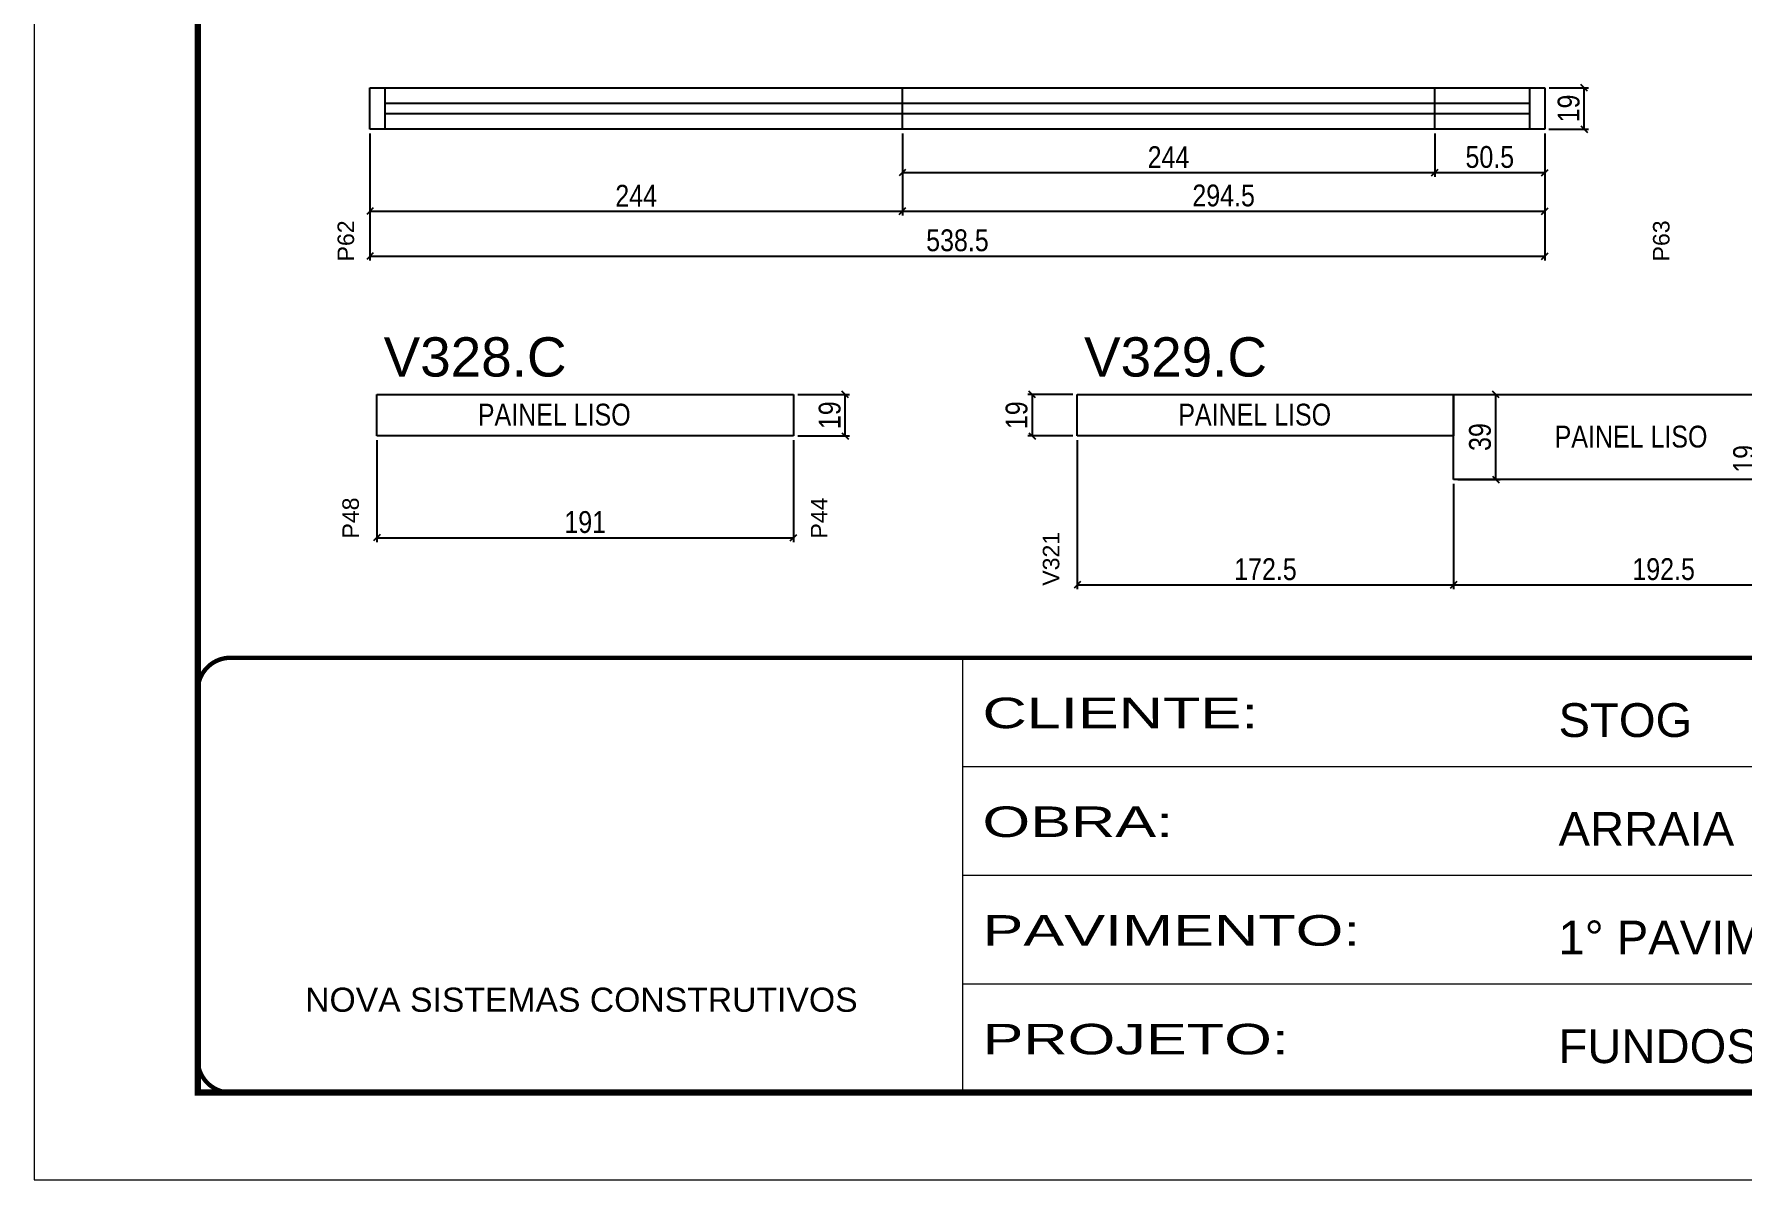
# Model space of a CAD drawing. Extents: x -3394 to 16474, y 3662 to 14397.
# Drawn here: x 7442 to 8225, y 11049 to 11574 of the extents above; entities that cross this region are included whole.
import ezdxf

# ---------------------------------------------------------------- set-up
doc = ezdxf.new("R2010")
doc.units = 0
doc.linetypes.add('CONTINUO', pattern=[0])
doc.linetypes.add('DASHED', pattern=[0.75, 0.5, -0.25])
doc.layers.get('0').update_dxf_attribs({"linetype": 'CONTINUOUS'})
doc.layers.get('Defpoints').update_dxf_attribs({"linetype": 'CONTINUOUS'})
for name, color, linetype in [('COTA', 241, 'CONTINUOUS'), ('NOMENCLATURA', 7, 'CONTINUOUS'), ('Painéis', 200, 'CONTINUOUS'), ('SARR_2.2x7', 40, 'CONTINUOUS')]:
    doc.layers.add(name, color=color, linetype=linetype)
doc.layers.add('Folhas', color=255, linetype='CONTINUOUS', lineweight=9)
doc.layers.add('SARRAFO DE PRESSAO', color=251, linetype='DASHED', lineweight=9)
doc.styles.add('ARIAL', font='arial.ttf')
doc.styles.add('COTA TECNICA', font='techl___.ttf', dxfattribs={"height": 10})
doc.styles.add('Tecnologia', font='')
doc.styles.get('Tecnologia').set_extended_font_data('Forgotten Futurist')
doc.dimstyles.new('PAINEL', dxfattribs={"dimtxt": 10, "dimasz": 3, "dimexe": 3, "dimexo": 3, "dimgap": 3, "dimtad": 1, "dimdec": 1, "dimzin": 12, "dimdsep": 46, "dimtxsty": 'COTA TECNICA', "dimblk1": 'OBLIQUE', "dimblk2": 'OBLIQUE', "dimsah": 1, "dimcen": 0.9, "dimclrd": 4, "dimclre": 4, "dimclrt": 240, "dimadec": 1, "dimazin": 3, "dimtfac": 1, "dimtdec": 1, "dimtmove": 0, "dimatfit": 3, "dimfxl": 1, "dimtolj": 1, "dimtzin": 12, "dimarcsym": 0})

# ---------------------------------------------------------------- blocks, each defined once
blk = doc.blocks.new('9999999999')
at = {"color": 30, "linetype": 'CONTINUO'}
for p, q in [((98564.56, 34230.21), (98564.56, 34429.45)), ((98564.56, 34379.64), (99583.98, 34379.64)), ((98564.56, 34329.83), (99487.98, 34329.83)), ((98564.56, 34280.02), (99487.98, 34280.02))]:
    blk.add_line(p, q, dxfattribs=at)
at = {"color": 30, "linetype": 'CONTINUO', "const_width": 2}
blk.add_lwpolyline([(99583.98, 34230.21), (99583.98, 34414.45, 0.414214), (99568.98, 34429.45), (98228.98, 34429.45, 0.414214), (98213.98, 34414.45), (98213.98, 34245.21, 0.414214), (98228.98, 34230.21), (99583.98, 34230.21)], format="xyb", dxfattribs=at)
at = {"layer": 'Folhas'}
blk.add_lwpolyline([(98138.98, 34190.21), (99623.98, 34190.21), (99623.98, 35240.21), (98138.98, 35240.21)], close=True, dxfattribs=at)
at = {"layer": 'Folhas', "color": 30, "const_width": 3}
blk.add_lwpolyline([(98213.98, 34230.21), (99583.98, 34230.21), (99583.98, 35200.21), (98213.98, 35200.21)], close=True, dxfattribs=at)
at = {"color": 7, "linetype": 'Continuous', "ltscale": 5, "style": 'ARIAL'}
for s, height, p in [('STOG', 15.483, (98837.68, 34393.13)), ('ARRAIA', 15.483, (98837.68, 34343.32)), ('1° PAVIMENTO', 15.4829, (98837.68, 34293.51)), ('NOVA SISTEMAS CONSTRUTIVOS', 11.0592, (98263.19, 34267.21)), ('FUNDOS DE VIGAS', 15.4829, (98837.68, 34243.7))]:
    blk.add_text(s, height=height, dxfattribs=at).set_placement(p)
at = {"layer": 'Folhas', "color": 7, "style": 'Tecnologia', "width": 1.5}
for s, p in [('CLIENTE:', (98573.65, 34397.17)), ('OBRA:', (98573.65, 34347.31)), ('PAVIMENTO:', (98573.65, 34297.5)), ('PROJETO:', (98573.65, 34247.69))]:
    blk.add_text(s, height=14, dxfattribs=at).set_placement(p)
blk = doc.blocks.new('_Oblique')
at = {"color": 0, "linetype": 'ByBlock', "lineweight": -2}
blk.add_line((-0.5, -0.5), (0.5, 0.5), dxfattribs=at)
blk = doc.blocks.new('*D230')
at = {"layer": 'COTA', "color": 4, "linetype": 'Continuous', "lineweight": -2, "transparency": 16777216}
for p, q in [((7596.14, 11528.84), (7596.14, 11491.28)), ((7840.14, 11528.84), (7840.14, 11491.28)), ((7596.14, 11493.28), (7840.14, 11493.28))]:
    blk.add_line(p, q, dxfattribs=at)
at = {"layer": 'Defpoints', "color": 0, "linetype": 'Continuous', "transparency": 16777216}
for p in [(7596.14, 11530.84), (7840.14, 11530.84), (7840.14, 11493.28)]:
    blk.add_point(p, dxfattribs=at)
at = {"layer": 'COTA', "color": 4, "linetype": 'Continuous', "lineweight": -2, "transparency": 16777216, "xscale": 3, "yscale": 3, "zscale": 3, "rotation": 180}
blk.add_blockref('_Oblique', (7596.14, 11493.28), dxfattribs=at)
at = {"layer": 'COTA', "color": 4, "linetype": 'Continuous', "lineweight": -2, "transparency": 16777216, "xscale": 3, "yscale": 3, "zscale": 3}
blk.add_blockref('_Oblique', (7840.14, 11493.28), dxfattribs=at)
at = {"layer": 'COTA', "color": 240, "linetype": 'Continuous', "transparency": 16777216, "insert": (7718.14, 11500.36), "char_height": 10, "attachment_point": 5, "style": 'COTA TECNICA'}
blk.add_mtext('\\A1;244', dxfattribs=at)
blk = doc.blocks.new('*D231')
at = {"layer": 'COTA', "color": 4, "linetype": 'Continuous', "lineweight": -2, "transparency": 16777216}
for p, q in [((7840.14, 11528.84), (7840.14, 11508.95)), ((8084.14, 11528.84), (8084.14, 11508.95)), ((7840.14, 11510.95), (8084.14, 11510.95))]:
    blk.add_line(p, q, dxfattribs=at)
at = {"layer": 'Defpoints', "color": 0, "linetype": 'Continuous', "transparency": 16777216}
for p in [(7840.14, 11530.84), (8084.14, 11530.84), (8084.14, 11510.95)]:
    blk.add_point(p, dxfattribs=at)
at = {"layer": 'COTA', "color": 4, "linetype": 'Continuous', "lineweight": -2, "transparency": 16777216, "xscale": 3, "yscale": 3, "zscale": 3, "rotation": 180}
blk.add_blockref('_Oblique', (7840.14, 11510.95), dxfattribs=at)
at = {"layer": 'COTA', "color": 4, "linetype": 'Continuous', "lineweight": -2, "transparency": 16777216, "xscale": 3, "yscale": 3, "zscale": 3}
blk.add_blockref('_Oblique', (8084.14, 11510.95), dxfattribs=at)
at = {"layer": 'COTA', "color": 240, "linetype": 'Continuous', "transparency": 16777216, "insert": (7962.14, 11518.03), "char_height": 10, "attachment_point": 5, "style": 'COTA TECNICA'}
blk.add_mtext('\\A1;244', dxfattribs=at)
blk = doc.blocks.new('*D226')
at = {"layer": 'COTA', "color": 4, "linetype": 'Continuous', "lineweight": -2, "transparency": 16777216}
for p, q in [((8084.14, 11528.84), (8084.14, 11508.95)), ((8134.67, 11528.84), (8134.67, 11508.95)), ((8084.14, 11510.95), (8134.67, 11510.95))]:
    blk.add_line(p, q, dxfattribs=at)
at = {"layer": 'Defpoints', "color": 0, "linetype": 'Continuous', "transparency": 16777216}
for p in [(8084.14, 11530.84), (8134.67, 11530.84), (8134.67, 11510.95)]:
    blk.add_point(p, dxfattribs=at)
at = {"layer": 'COTA', "color": 4, "linetype": 'Continuous', "lineweight": -2, "transparency": 16777216, "xscale": 3, "yscale": 3, "zscale": 3, "rotation": 180}
blk.add_blockref('_Oblique', (8084.14, 11510.95), dxfattribs=at)
at = {"layer": 'COTA', "color": 4, "linetype": 'Continuous', "lineweight": -2, "transparency": 16777216, "xscale": 3, "yscale": 3, "zscale": 3}
blk.add_blockref('_Oblique', (8134.67, 11510.95), dxfattribs=at)
at = {"layer": 'COTA', "color": 240, "linetype": 'Continuous', "transparency": 16777216, "insert": (8109.4, 11518.06), "char_height": 10, "attachment_point": 5, "style": 'COTA TECNICA'}
blk.add_mtext('\\A1;50.5', dxfattribs=at)
blk = doc.blocks.new('*D227')
at = {"layer": 'COTA', "color": 4, "linetype": 'Continuous', "lineweight": -2, "transparency": 16777216}
for p, q in [((7596.14, 11528.84), (7596.14, 11470.63)), ((8134.67, 11528.84), (8134.67, 11470.63)), ((7596.14, 11472.63), (8134.67, 11472.63))]:
    blk.add_line(p, q, dxfattribs=at)
at = {"layer": 'Defpoints', "color": 0, "linetype": 'Continuous', "transparency": 16777216}
for p in [(7596.14, 11530.84), (8134.67, 11530.84), (8134.67, 11472.63)]:
    blk.add_point(p, dxfattribs=at)
at = {"layer": 'COTA', "color": 4, "linetype": 'Continuous', "lineweight": -2, "transparency": 16777216, "xscale": 3, "yscale": 3, "zscale": 3, "rotation": 180}
blk.add_blockref('_Oblique', (7596.14, 11472.63), dxfattribs=at)
at = {"layer": 'COTA', "color": 4, "linetype": 'Continuous', "lineweight": -2, "transparency": 16777216, "xscale": 3, "yscale": 3, "zscale": 3}
blk.add_blockref('_Oblique', (8134.67, 11472.63), dxfattribs=at)
at = {"layer": 'COTA', "color": 240, "linetype": 'Continuous', "transparency": 16777216, "insert": (7865.4, 11479.87), "char_height": 10, "attachment_point": 5, "style": 'COTA TECNICA'}
blk.add_mtext('\\A1;538.5', dxfattribs=at)
blk = doc.blocks.new('*D228')
at = {"layer": 'COTA', "color": 4, "linetype": 'Continuous', "lineweight": -2, "transparency": 16777216}
for p, q in [((8136.67, 11549.84), (8154.66, 11549.84)), ((8152.66, 11530.84), (8152.66, 11549.84)), ((8136.39, 11530.84), (8154.66, 11530.84))]:
    blk.add_line(p, q, dxfattribs=at)
at = {"layer": 'Defpoints', "color": 0, "linetype": 'Continuous', "transparency": 16777216}
for p in [(8134.67, 11549.84), (8152.66, 11549.84), (8134.39, 11530.84)]:
    blk.add_point(p, dxfattribs=at)
at = {"layer": 'COTA', "color": 4, "linetype": 'Continuous', "lineweight": -2, "transparency": 16777216, "xscale": 3, "yscale": 3, "zscale": 3}
for p, rotation in [((8152.66, 11549.84), 90), ((8152.66, 11530.84), 270)]:
    blk.add_blockref('_Oblique', p, dxfattribs=dict(at, rotation=rotation))
at = {"layer": 'COTA', "color": 240, "linetype": 'Continuous', "transparency": 16777216, "insert": (8145.57, 11540.34), "char_height": 10, "attachment_point": 5, "rotation": 90, "style": 'COTA TECNICA'}
blk.add_mtext('\\A1;19', dxfattribs=at)
blk = doc.blocks.new('*D229')
at = {"layer": 'COTA', "color": 4, "linetype": 'Continuous', "lineweight": -2, "transparency": 16777216}
for p, q in [((7840.14, 11528.84), (7840.14, 11491.28)), ((8134.67, 11528.84), (8134.67, 11491.28)), ((7840.14, 11493.28), (8134.67, 11493.28))]:
    blk.add_line(p, q, dxfattribs=at)
at = {"layer": 'Defpoints', "color": 0, "linetype": 'Continuous', "transparency": 16777216}
for p in [(7840.14, 11530.84), (8134.67, 11530.84), (8134.67, 11493.28)]:
    blk.add_point(p, dxfattribs=at)
at = {"layer": 'COTA', "color": 4, "linetype": 'Continuous', "lineweight": -2, "transparency": 16777216, "xscale": 3, "yscale": 3, "zscale": 3, "rotation": 180}
blk.add_blockref('_Oblique', (7840.14, 11493.28), dxfattribs=at)
at = {"layer": 'COTA', "color": 4, "linetype": 'Continuous', "lineweight": -2, "transparency": 16777216, "xscale": 3, "yscale": 3, "zscale": 3}
blk.add_blockref('_Oblique', (8134.67, 11493.28), dxfattribs=at)
at = {"layer": 'COTA', "color": 240, "linetype": 'Continuous', "transparency": 16777216, "insert": (7987.4, 11500.42), "char_height": 10, "attachment_point": 5, "style": 'COTA TECNICA'}
blk.add_mtext('\\A1;294.5', dxfattribs=at)
blk = doc.blocks.new('*D290')
at = {"layer": 'COTA', "color": 4, "linetype": 'Continuous', "lineweight": -2, "transparency": 16777216}
for p, q in [((7599.28, 11388.28), (7599.28, 11341.67)), ((7790.28, 11388.28), (7790.28, 11341.67)), ((7599.28, 11343.67), (7790.28, 11343.67))]:
    blk.add_line(p, q, dxfattribs=at)
at = {"layer": 'Defpoints', "color": 0, "linetype": 'Continuous', "transparency": 16777216}
for p in [(7599.28, 11390.28), (7790.28, 11390.28), (7790.28, 11343.67)]:
    blk.add_point(p, dxfattribs=at)
at = {"layer": 'COTA', "color": 4, "linetype": 'Continuous', "lineweight": -2, "transparency": 16777216, "xscale": 3, "yscale": 3, "zscale": 3, "rotation": 180}
blk.add_blockref('_Oblique', (7599.28, 11343.67), dxfattribs=at)
at = {"layer": 'COTA', "color": 4, "linetype": 'Continuous', "lineweight": -2, "transparency": 16777216, "xscale": 3, "yscale": 3, "zscale": 3}
blk.add_blockref('_Oblique', (7790.28, 11343.67), dxfattribs=at)
at = {"layer": 'COTA', "color": 240, "linetype": 'Continuous', "transparency": 16777216, "insert": (7694.78, 11350.76), "char_height": 10, "attachment_point": 5, "style": 'COTA TECNICA'}
blk.add_mtext('\\A1;191', dxfattribs=at)
blk = doc.blocks.new('*D291')
at = {"layer": 'COTA', "color": 4, "linetype": 'Continuous', "lineweight": -2, "transparency": 16777216}
for p, q in [((7792.28, 11409.28), (7815.96, 11409.28)), ((7813.96, 11390.28), (7813.96, 11409.28)), ((7792.28, 11390.28), (7815.96, 11390.28))]:
    blk.add_line(p, q, dxfattribs=at)
at = {"layer": 'Defpoints', "color": 0, "linetype": 'Continuous', "transparency": 16777216}
for p in [(7790.28, 11409.28), (7813.96, 11409.28), (7790.28, 11390.28)]:
    blk.add_point(p, dxfattribs=at)
at = {"layer": 'COTA', "color": 4, "linetype": 'Continuous', "lineweight": -2, "transparency": 16777216, "xscale": 3, "yscale": 3, "zscale": 3}
for p, rotation in [((7813.96, 11409.28), 90), ((7813.96, 11390.28), 270)]:
    blk.add_blockref('_Oblique', p, dxfattribs=dict(at, rotation=rotation))
at = {"layer": 'COTA', "color": 240, "linetype": 'Continuous', "transparency": 16777216, "insert": (7806.88, 11399.78), "char_height": 10, "attachment_point": 5, "rotation": 90, "style": 'COTA TECNICA'}
blk.add_mtext('\\A1;19', dxfattribs=at)
blk = doc.blocks.new('*D292')
at = {"layer": 'COTA', "color": 4, "linetype": 'Continuous', "lineweight": -2, "transparency": 16777216}
for p, q in [((7920.32, 11388.28), (7920.32, 11320.05)), ((8092.82, 11368.28), (8092.82, 11320.05)), ((7920.32, 11322.05), (8092.82, 11322.05))]:
    blk.add_line(p, q, dxfattribs=at)
at = {"layer": 'Defpoints', "color": 0, "linetype": 'Continuous', "transparency": 16777216}
for p in [(7920.32, 11390.28), (8092.82, 11370.28), (8092.82, 11322.05)]:
    blk.add_point(p, dxfattribs=at)
at = {"layer": 'COTA', "color": 4, "linetype": 'Continuous', "lineweight": -2, "transparency": 16777216, "xscale": 3, "yscale": 3, "zscale": 3, "rotation": 180}
blk.add_blockref('_Oblique', (7920.32, 11322.05), dxfattribs=at)
at = {"layer": 'COTA', "color": 4, "linetype": 'Continuous', "lineweight": -2, "transparency": 16777216, "xscale": 3, "yscale": 3, "zscale": 3}
blk.add_blockref('_Oblique', (8092.82, 11322.05), dxfattribs=at)
at = {"layer": 'COTA', "color": 240, "linetype": 'Continuous', "transparency": 16777216, "insert": (8006.57, 11329.16), "char_height": 10, "attachment_point": 5, "style": 'COTA TECNICA'}
blk.add_mtext('\\A1;172.5', dxfattribs=at)
blk = doc.blocks.new('*D293')
at = {"layer": 'COTA', "color": 4, "linetype": 'Continuous', "lineweight": -2, "transparency": 16777216}
for p, q in [((7918.32, 11409.28), (7897.62, 11409.28)), ((7899.62, 11409.28), (7899.62, 11390.28)), ((7918.32, 11390.28), (7897.62, 11390.28))]:
    blk.add_line(p, q, dxfattribs=at)
at = {"layer": 'Defpoints', "color": 0, "linetype": 'Continuous', "transparency": 16777216}
for p in [(7920.32, 11409.28), (7899.62, 11390.28), (7920.32, 11390.28)]:
    blk.add_point(p, dxfattribs=at)
at = {"layer": 'COTA', "color": 4, "linetype": 'Continuous', "lineweight": -2, "transparency": 16777216, "xscale": 3, "yscale": 3, "zscale": 3}
for p, rotation in [((7899.62, 11409.28), 90), ((7899.62, 11390.28), 270)]:
    blk.add_blockref('_Oblique', p, dxfattribs=dict(at, rotation=rotation))
at = {"layer": 'COTA', "color": 240, "linetype": 'Continuous', "transparency": 16777216, "insert": (7892.54, 11399.78), "char_height": 10, "attachment_point": 5, "rotation": 90, "style": 'COTA TECNICA'}
blk.add_mtext('\\A1;19', dxfattribs=at)
blk = doc.blocks.new('*D294')
at = {"layer": 'COTA', "color": 4, "linetype": 'Continuous', "lineweight": -2, "transparency": 16777216}
for p, q in [((8092.82, 11368.28), (8092.82, 11320.05)), ((8285.32, 11368.28), (8285.32, 11320.05)), ((8092.82, 11322.05), (8285.32, 11322.05))]:
    blk.add_line(p, q, dxfattribs=at)
at = {"layer": 'Defpoints', "color": 0, "linetype": 'Continuous', "transparency": 16777216}
for p in [(8092.82, 11370.28), (8285.32, 11370.28), (8285.32, 11322.05)]:
    blk.add_point(p, dxfattribs=at)
at = {"layer": 'COTA', "color": 4, "linetype": 'Continuous', "lineweight": -2, "transparency": 16777216, "xscale": 3, "yscale": 3, "zscale": 3, "rotation": 180}
blk.add_blockref('_Oblique', (8092.82, 11322.05), dxfattribs=at)
at = {"layer": 'COTA', "color": 4, "linetype": 'Continuous', "lineweight": -2, "transparency": 16777216, "xscale": 3, "yscale": 3, "zscale": 3}
blk.add_blockref('_Oblique', (8285.32, 11322.05), dxfattribs=at)
at = {"layer": 'COTA', "color": 240, "linetype": 'Continuous', "transparency": 16777216, "insert": (8189.07, 11329.19), "char_height": 10, "attachment_point": 5, "style": 'COTA TECNICA'}
blk.add_mtext('\\A1;192.5', dxfattribs=at)
blk = doc.blocks.new('*D300')
at = {"layer": 'COTA', "color": 4, "linetype": 'Continuous', "lineweight": -2, "transparency": 16777216}
for p, q in [((8243.32, 11389.28), (8231.1, 11389.28)), ((8233.1, 11389.28), (8233.1, 11370.28)), ((8243.32, 11370.28), (8231.1, 11370.28))]:
    blk.add_line(p, q, dxfattribs=at)
at = {"layer": 'Defpoints', "color": 0, "linetype": 'Continuous', "transparency": 16777216}
for p in [(8245.32, 11389.28), (8233.1, 11370.28), (8245.32, 11370.28)]:
    blk.add_point(p, dxfattribs=at)
at = {"layer": 'COTA', "color": 4, "linetype": 'Continuous', "lineweight": -2, "transparency": 16777216, "xscale": 3, "yscale": 3, "zscale": 3}
for p, rotation in [((8233.1, 11389.28), 90), ((8233.1, 11370.28), 270)]:
    blk.add_blockref('_Oblique', p, dxfattribs=dict(at, rotation=rotation))
at = {"layer": 'COTA', "color": 240, "linetype": 'Continuous', "transparency": 16777216, "insert": (8226.01, 11379.78), "char_height": 10, "attachment_point": 5, "rotation": 90, "style": 'COTA TECNICA'}
blk.add_mtext('\\A1;19', dxfattribs=at)
blk = doc.blocks.new('*D301')
at = {"layer": 'COTA', "color": 4, "linetype": 'Continuous', "lineweight": -2, "transparency": 16777216}
for p, q in [((8094.82, 11409.28), (8114.19, 11409.28)), ((8112.19, 11370.28), (8112.19, 11409.28)), ((8094.82, 11370.28), (8114.19, 11370.28))]:
    blk.add_line(p, q, dxfattribs=at)
at = {"layer": 'Defpoints', "color": 0, "linetype": 'Continuous', "transparency": 16777216}
for p in [(8092.82, 11409.28), (8112.19, 11409.28), (8092.82, 11370.28)]:
    blk.add_point(p, dxfattribs=at)
at = {"layer": 'COTA', "color": 4, "linetype": 'Continuous', "lineweight": -2, "transparency": 16777216, "xscale": 3, "yscale": 3, "zscale": 3}
for p, rotation in [((8112.19, 11409.28), 90), ((8112.19, 11370.28), 270)]:
    blk.add_blockref('_Oblique', p, dxfattribs=dict(at, rotation=rotation))
at = {"layer": 'COTA', "color": 240, "linetype": 'Continuous', "transparency": 16777216, "insert": (8104.94, 11389.78), "char_height": 10, "attachment_point": 5, "rotation": 90, "style": 'COTA TECNICA'}
blk.add_mtext('\\A1;39', dxfattribs=at)

msp = doc.modelspace()

# ---------------------------------------------------------------- linework, layer by layer
at = {"layer": 'Painéis', "linetype": 'Continuous'}
for p, q in [((7596.14, 11530.84), (7596.14, 11549.84)), ((7596.14, 11549.84), (8134.67, 11549.84)), ((7840.14, 11530.84), (7840.14, 11549.84)), ((8084.14, 11530.84), (8084.14, 11549.84)), ((8134.67, 11549.84), (8134.67, 11530.84)), ((8134.59, 11542.84), (8134.67, 11542.84)), ((8134.67, 11530.84), (7596.14, 11530.84)), ((7599.28, 11409.28), (7790.28, 11409.28)), ((7599.28, 11390.28), (7599.28, 11409.28)), ((7790.28, 11409.28), (7790.28, 11390.28)), ((7920.32, 11409.28), (8092.82, 11409.28)), ((7920.32, 11390.28), (7920.32, 11409.28)), ((8092.82, 11409.28), (8092.82, 11390.28)), ((8092.82, 11409.28), (8516.32, 11409.28)), ((8092.82, 11370.28), (8092.82, 11409.28)), ((7790.28, 11390.28), (7599.28, 11390.28)), ((8092.82, 11390.28), (7920.32, 11390.28)), ((8245.32, 11370.28), (8092.82, 11370.28))]:
    msp.add_line(p, q, dxfattribs=at)
at = {"layer": 'SARR_2.2x7', "ltscale": 25}
for p, q in [((7603.14, 11530.84), (7603.14, 11549.84)), ((8127.67, 11549.84), (8127.67, 11530.84)), ((7603.14, 11542.84), (7840.14, 11542.84)), ((7840.14, 11537.84), (7603.14, 11537.84)), ((7840.14, 11542.84), (8127.59, 11542.84)), ((8127.67, 11537.84), (7840.14, 11537.84))]:
    msp.add_line(p, q, dxfattribs=at)

# ---------------------------------------------------------------- block references
at = {"layer": 'SARRAFO DE PRESSAO', "color": 6, "linetype": 'ByBlock'}
msp.add_blockref('9999999999', (-90696.77, -23140.8), dxfattribs=at)

# ---------------------------------------------------------------- texts
at = {"layer": 'COTA', "color": 240, "linetype": 'Continuous', "char_height": 10, "attachment_point": 5, "style": 'COTA TECNICA'}
for insert in [(7680.6, 11399.98), (8001.64, 11399.98), (8174.14, 11389.91)]:
    msp.add_mtext('\\A1;PAINEL LISO', dxfattribs=dict(at, insert=insert))
at = {"layer": 'NOMENCLATURA', "linetype": 'Continuous', "style": 'ARIAL'}
for s, p in [('P62', (7588.84, 11470.26)), ('P63', (8191.76, 11470.26)), ('P48', (7591.05, 11343.27)), ('P44', (7805.78, 11343.27)), ('V321', (7912.09, 11321.65))]:
    msp.add_text(s, height=7.567, rotation=90, dxfattribs=at).set_placement(p)
for s, p in [('V328.C', (7602.38, 11417.5)), ('V329.C', (7923.42, 11417.5))]:
    msp.add_text(s, height=18, dxfattribs=at).set_placement(p)

# ---------------------------------------------------------------- dimensions: what is measured, and where the dimension line sits
at = {"layer": 'COTA', "linetype": 'Continuous'}
for base, p1, p2, picture, middle in [((8152.66, 11549.84), (8134.39, 11530.84), (8134.67, 11549.84), '*D228', (8145.57, 11540.34)), ((7813.96, 11409.28), (7790.28, 11390.28), (7790.28, 11409.28), '*D291', (7806.88, 11399.78)), ((7899.62, 11390.28), (7920.32, 11409.28), (7920.32, 11390.28), '*D293', (7892.54, 11399.78)), ((8112.19, 11409.28), (8092.82, 11370.28), (8092.82, 11409.28), '*D301', (8104.94, 11389.78)), ((8233.1, 11370.28), (8245.32, 11389.28), (8245.32, 11370.28), '*D300', (8226.01, 11379.78))]:
    dim = msp.add_linear_dim(base=base, p1=p1, p2=p2, angle=90, dimstyle='PAINEL', override={"dimexe": 2, "dimexo": 2, "dimgap": 2, "dimadec": 8, "dimtix": 1, "dimatfit": 2, "dimldrblk": 'Oblique'}, dxfattribs=at)
    dim.commit()
    dim.dimension.update_dxf_attribs({"geometry": picture, "text_midpoint": middle})
for base, p1, p2, picture, middle in [((7840.14, 11493.28), (7596.14, 11530.84), (7840.14, 11530.84), '*D230', (7718.14, 11500.36)), ((8134.67, 11472.63), (7596.14, 11530.84), (8134.67, 11530.84), '*D227', (7865.4, 11479.87)), ((8084.14, 11510.95), (7840.14, 11530.84), (8084.14, 11530.84), '*D231', (7962.14, 11518.03)), ((8134.67, 11493.28), (7840.14, 11530.84), (8134.67, 11530.84), '*D229', (7987.4, 11500.42)), ((8134.67, 11510.95), (8084.14, 11530.84), (8134.67, 11530.84), '*D226', (8109.4, 11518.06)), ((7790.28, 11343.67), (7599.28, 11390.28), (7790.28, 11390.28), '*D290', (7694.78, 11350.76)), ((8092.82, 11322.05), (7920.32, 11390.28), (8092.82, 11370.28), '*D292', (8006.57, 11329.16)), ((8285.32, 11322.05), (8092.82, 11370.28), (8285.32, 11370.28), '*D294', (8189.07, 11329.19))]:
    dim = msp.add_linear_dim(base=base, p1=p1, p2=p2, dimstyle='PAINEL', override={"dimexe": 2, "dimexo": 2, "dimgap": 2, "dimadec": 8, "dimtix": 1, "dimatfit": 2, "dimldrblk": 'Oblique'}, dxfattribs=at)
    dim.commit()
    dim.dimension.update_dxf_attribs({"geometry": picture, "text_midpoint": middle})

doc.saveas('drawing.dxf')
